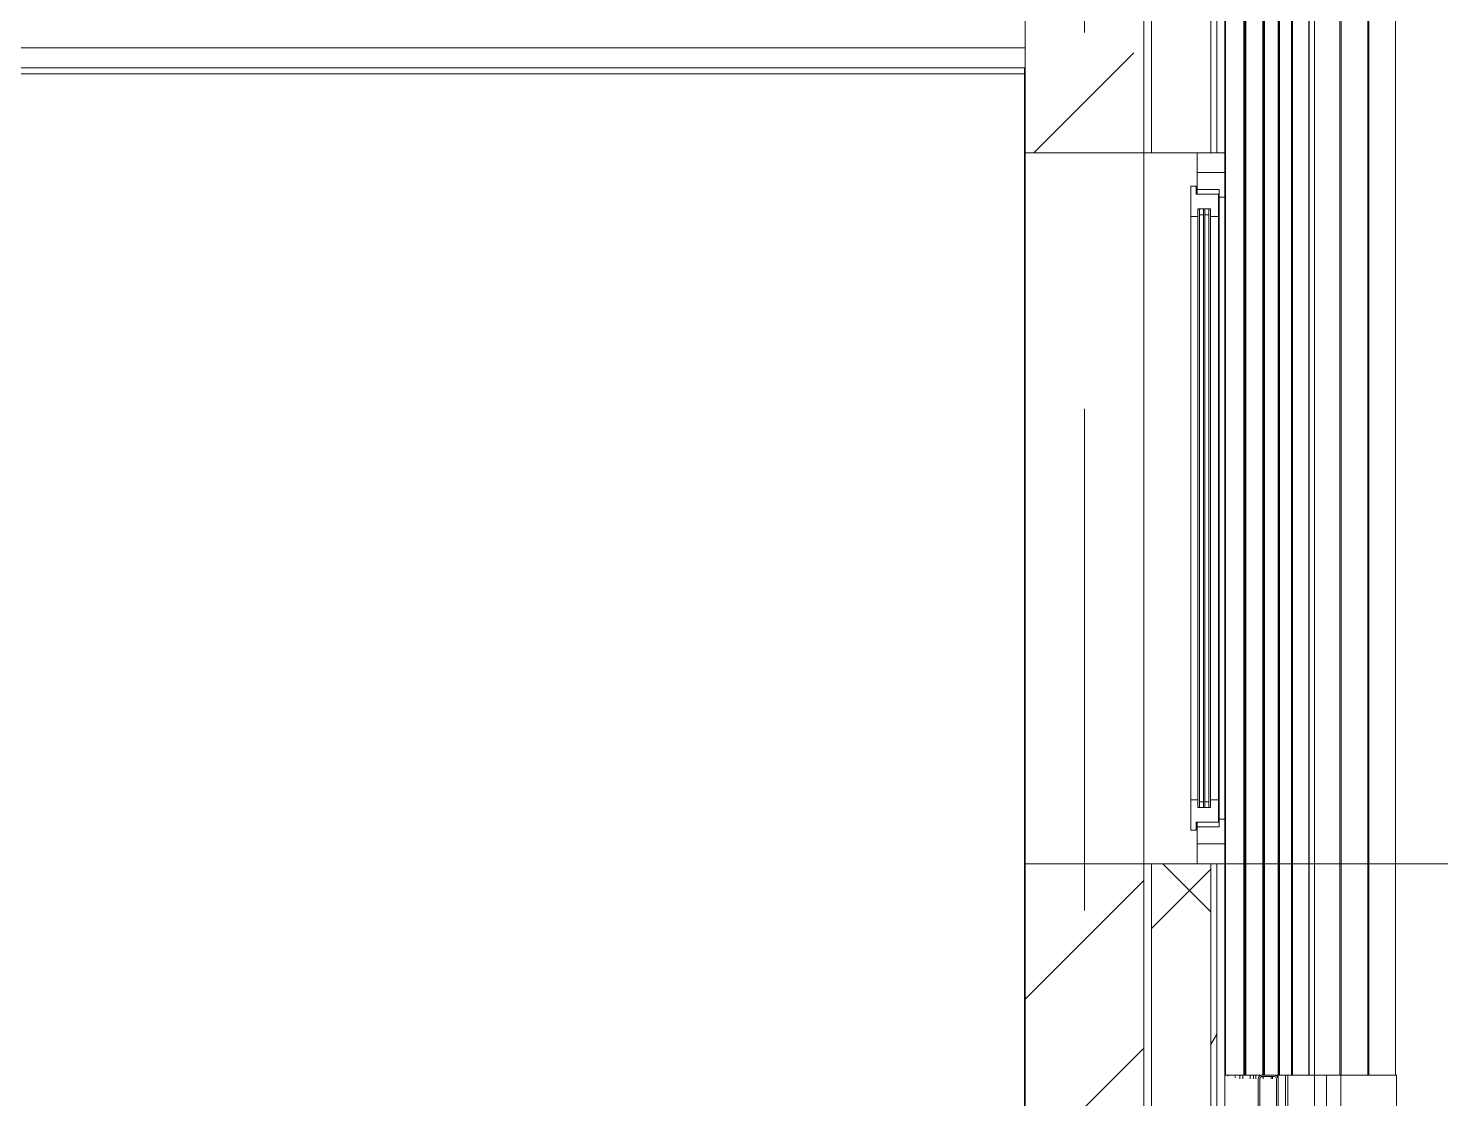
# Model space of a CAD drawing. Header units: millimetres. Extents: x 51154 to 151340, y -24069 to 30962.
# Drawn here: x 126257 to 129834, y 21505 to 24215 of the extents above; entities that cross this region are included whole.
import ezdxf

# ---------------------------------------------------------------- set-up
doc = ezdxf.new("R2010")
doc.units = ezdxf.units.MM
doc.linetypes.add('Осевые', pattern=[6350, 1270, -952.5, 3175, -952.5])
for name, color, linetype, lineweight in [('Высотные отметки', 7, 'Continuous', 9), ('Каркас_Импост', 7, 'Continuous', 9), ('Обобщенные модели', 7, 'Continuous', 9), ('Обобщенные модели-1', 7, 'Continuous', 18), ('Общие ребра', 7, 'Continuous', 9), ('Окна', 7, 'Continuous', 9), ('Окна-1', 7, 'Continuous', 18), ('Остекление', 7, 'Continuous', 9), ('Отделка 1 _4_-1', 7, 'Continuous', 9), ('Отделка 2 _5_-1', 7, 'Continuous', 9), ('Стены', 7, 'Continuous', 9), ('Структура _1_', 7, 'Continuous', 18), ('Термическая_воздушная прослойка _3_-1', 7, 'Continuous', 9), ('Штриховка разреза-2', 7, 'Continuous', 9)]:
    doc.layers.add(name, color=color, linetype=linetype, lineweight=lineweight)
doc.layers.add('Окна-2', color=7, linetype='Continuous', lineweight=9, true_color=0x804000)
doc.layers.add('Оси-3', color=7, linetype='Осевые', lineweight=9, true_color=0xaaaaaa)
pattern_1 = [(0, (99498.54, 6475), (812.8, 203.2), [67.056, -542.544, 67.056, -542.544, -3251.2]), (0, (99498.54, 6475), (812.8, 203.2), [-1219.2, 67.056, -1152.144, 67.056, -542.544, -1422.4]), (0, (99498.54, 6475), (812.8, 203.2), [-3048, 67.056, -339.344, 67.056, -948.944]), (120, (99803.34, 6576.6), (-582.3764, 602.3054), [67.056, -542.544, 67.056, -3793.744]), (120, (99803.34, 6576.6), (-582.3764, 602.3054), [-676.656, -542.544, 67.056, -1152.144, -2032]), (120, (99803.34, 6576.6), (-582.3764, 602.3054), [-2438.4, 67.056, -542.544, 67.056, -1355.344]), (120, (99803.34, 6576.6), (-582.3764, 602.3054), [-3115.056, -339.344, 67.056, -948.944]), (240, (99904.94, 6983), (-230.4236, -805.5054), [67.056, -542.544, 67.056, -542.544, -3251.2]), (240, (99904.94, 6983), (-230.4236, -805.5054), [-1219.2, 67.056, -1152.144, 67.056, -542.544, -1422.4]), (240, (99904.94, 6983), (-230.4236, -805.5054), [-3048, 67.056, -339.344, 67.056, -948.944])]

# ---------------------------------------------------------------- blocks, each defined once
blk = doc.blocks.new('Окно 2-Распашное - Один переплет с многокамерным стеклопакетом - 30674-99 - ОК-1 1200-1800-8276981-Разрез 1-1')
at = {"layer": 'Каркас_Импост'}
for p, q in [((129286.5, 23850), (129216.5, 23850)), ((129216.5, 23850), (129216.5, 23807)), ((129286.5, 23787), (129286.5, 23850)), ((129214.5, 23815), (129200.5, 23815)), ((129200.5, 23815), (129200.5, 23738)), ((129214.5, 23795), (129214.5, 23815)), ((129270.5, 23795), (129214.5, 23795)), ((129216.5, 23807), (129272.5, 23807)), ((129272.5, 23807), (129216.5, 23807)), ((129216.5, 23795), (129216.5, 23807)), ((129270.5, 23738), (129270.5, 23795)), ((129272.5, 23807), (129272.5, 23787)), ((129272.5, 23807), (129272.5, 22193)), ((129272.5, 23787), (129286.5, 23787)), ((129286.5, 23787), (129272.5, 23787)), ((129272.5, 22213), (129272.5, 23787)), ((129286.5, 23787), (129286.5, 22213)), ((129218.5, 23738), (129218.5, 23758)), ((129218.5, 23758), (129250.5, 23758)), ((129250.5, 23758), (129218.5, 23758)), ((129218.5, 22242), (129218.5, 23758)), ((129250.5, 23758), (129250.5, 23738)), ((129250.5, 23758), (129250.5, 22242)), ((129200.5, 23738), (129218.5, 23738)), ((129218.5, 23738), (129200.5, 23738)), ((129200.5, 22262), (129200.5, 23738)), ((129218.5, 23738), (129218.5, 22262)), ((129250.5, 23738), (129270.5, 23738)), ((129250.5, 22262), (129250.5, 23738)), ((129270.5, 23738), (129250.5, 23738)), ((129270.5, 23738), (129270.5, 22262)), ((129218.5, 22262), (129200.5, 22262)), ((129200.5, 22262), (129200.5, 22185)), ((129218.5, 22262), (129200.5, 22262)), ((129218.5, 22242), (129218.5, 22262)), ((129250.5, 22262), (129250.5, 22242)), ((129270.5, 22262), (129250.5, 22262)), ((129270.5, 22262), (129250.5, 22262)), ((129270.5, 22205), (129270.5, 22262)), ((129250.5, 22242), (129218.5, 22242)), ((129250.5, 22242), (129218.5, 22242)), ((129286.5, 22213), (129272.5, 22213)), ((129272.5, 22213), (129272.5, 22193)), ((129286.5, 22213), (129272.5, 22213)), ((129286.5, 22150), (129286.5, 22213)), ((129200.5, 22185), (129214.5, 22185)), ((129214.5, 22185), (129214.5, 22205)), ((129214.5, 22205), (129270.5, 22205)), ((129216.5, 22193), (129216.5, 22205)), ((129272.5, 22193), (129216.5, 22193)), ((129216.5, 22193), (129216.5, 22150)), ((129272.5, 22193), (129216.5, 22193)), ((129216.5, 22150), (129286.5, 22150))]:
    blk.add_line(p, q, dxfattribs=at)
at = {"layer": 'Окна'}
for p, q in [((129286.5, 23787.6), (129286.5, 23161.3)), ((129286.5, 23787), (129286.5, 22857.9)), ((129286.5, 22212.8), (129286.5, 23787)), ((129232.5, 23743), (129222.5, 23743)), ((129222.5, 23743), (129222.5, 22257)), ((129232.5, 22257), (129232.5, 23743)), ((129246.5, 23743), (129236.5, 23743)), ((129236.5, 23743), (129236.5, 22257)), ((129246.5, 22257), (129246.5, 23743)), ((129286.5, 22838.7), (129286.5, 22212.8)), ((129222.5, 22257), (129232.5, 22257)), ((129236.5, 22257), (129246.5, 22257))]:
    blk.add_line(p, q, dxfattribs=at)
at = {"layer": 'Окна-1'}
for p, q in [((129232.5, 23758), (129222.5, 23758)), ((129222.5, 23758), (129222.5, 23743)), ((129232.5, 23743), (129232.5, 23758)), ((129246.5, 23758), (129236.5, 23758)), ((129236.5, 23758), (129236.5, 23743)), ((129246.5, 23743), (129246.5, 23758)), ((129222.5, 23743), (129232.5, 23743)), ((129236.5, 23743), (129246.5, 23743)), ((129232.5, 22257), (129222.5, 22257)), ((129222.5, 22257), (129222.5, 22242)), ((129232.5, 22242), (129232.5, 22257)), ((129246.5, 22257), (129236.5, 22257)), ((129236.5, 22257), (129236.5, 22242)), ((129246.5, 22242), (129246.5, 22257)), ((129222.5, 22242), (129232.5, 22242)), ((129236.5, 22242), (129246.5, 22242))]:
    blk.add_line(p, q, dxfattribs=at)
at = {"layer": 'Окна-2'}
for p, q in [((129286.5, 23900), (129216.5, 23900)), ((129216.5, 23900), (129216.5, 23850)), ((129286.5, 23850), (129286.5, 23900)), ((129216.5, 23850), (129286.5, 23850)), ((129286.5, 23850), (129216.5, 23850)), ((129216.5, 23795), (129216.5, 23850)), ((129286.5, 23850), (129286.5, 22150)), ((129216.5, 22150), (129216.5, 22205)), ((129286.5, 22150), (129216.5, 22150)), ((129216.5, 22150), (129216.5, 22100)), ((129216.5, 22150), (129286.5, 22150)), ((129286.5, 22100), (129286.5, 22150)), ((129216.5, 22100), (129286.5, 22100))]:
    blk.add_line(p, q, dxfattribs=at)
at = {"layer": 'Остекление'}
for p, q in [((129222.5, 23758), (129218.5, 23758)), ((129218.5, 23758), (129218.5, 22242)), ((129222.5, 22242), (129222.5, 23758)), ((129236.5, 23758), (129232.5, 23758)), ((129232.5, 23758), (129232.5, 22242)), ((129236.5, 22242), (129236.5, 23758)), ((129250.5, 23758), (129246.5, 23758)), ((129246.5, 23758), (129246.5, 22242)), ((129250.5, 22242), (129250.5, 23758)), ((129218.5, 22242), (129222.5, 22242)), ((129232.5, 22242), (129236.5, 22242)), ((129246.5, 22242), (129250.5, 22242))]:
    blk.add_line(p, q, dxfattribs=at)
blk = doc.blocks.new('Обвязочная балка 1 - Обвязочная балка 1-1451838-Разрез 1-1')
at = {"layer": 'Обобщенные модели', "flags": 128}
for points in [[(129286.5, 21565), (129303.7, 21565), (129359.6, 21565), (129395.3, 21565), (129409, 21565)], [(129377.3, 21559.2), (129377.2, 21559), (129377, 21558.9), (129376.9, 21558.7), (129376.7, 21558.5), (129376.6, 21558.3), (129376.5, 21558.1), (129376.3, 21557.9), (129376.2, 21557.6), (129376.1, 21557.4), (129376, 21557.2), (129376, 21557), (129375.9, 21556.7), (129375.8, 21556.5), (129375.8, 21556.3), (129375.7, 21556), (129375.7, 21555.8)], [(129381.7, 21561.1), (129381.4, 21561.1), (129381.2, 21561), (129381, 21561), (129380.7, 21561), (129380.5, 21560.9), (129380.2, 21560.9), (129380, 21560.8), (129379.8, 21560.8), (129379.5, 21560.7), (129379.3, 21560.6)], [(129414.4, 21564.6), (129414.8, 21564.5), (129415.1, 21564.4), (129415.5, 21564.2), (129415.9, 21564), (129416.2, 21563.9)], [(129420.4, 21559.7), (129420.6, 21559.4), (129420.8, 21559), (129420.9, 21558.6), (129421.1, 21558.2), (129421.2, 21557.9)]]:
    blk.add_lwpolyline(points, dxfattribs=at)
at = {"layer": 'Обобщенные модели-1'}
for p, q in [((129371.6, 21555), (129371.6, 21455)), ((129375.6, 21455), (129375.6, 21555)), ((129411.6, 21565), (129381.6, 21565)), ((129381.7, 21561.1), (129411.6, 21561.1)), ((129417.6, 21555), (129417.6, 21455)), ((129421.6, 21455), (129421.6, 21555))]:
    blk.add_line(p, q, dxfattribs=at)
for centre, radius, start, end in [((129381.6, 21555), 10, 90, 180), ((129381.7, 21555), 6.06, 90, 180), ((129411.6, 21555), 10, 0, 90), ((129411.6, 21555), 6.06, 360, 90)]:
    blk.add_arc(centre, radius, start, end, dxfattribs=at)
blk = doc.blocks.new('Профиль ламели389 - Профиль ламели-1573201-Разрез 1-1')
at = {"layer": 'Обобщенные модели'}
for p, q in [((129514.2, 21565), (129514.2, 26140.4)), ((129514.2, 21565), (129514.2, 26140.4)), ((129514.2, 21565), (129514.2, 26140.4)), ((129578.3, 26140), (129578.3, 21565)), ((129578.3, 21565), (129578.3, 26140)), ((129578.3, 21565), (129578.3, 26140)), ((129581.2, 21565), (129581.2, 26140)), ((129581.2, 21565), (129581.2, 26140)), ((129648.6, 21565), (129648.6, 26140)), ((129648.6, 21565), (129648.6, 26140)), ((129651.5, 21565), (129651.5, 26140)), ((129651.5, 21565), (129651.5, 26140)), ((129718.9, 21565), (129718.9, 26140)), ((129718.9, 21565), (129718.9, 26140)), ((129421.6, 21565), (129440.8, 21565)), ((129421.6, 21565), (129421.6, 21445)), ((129514.2, 21565), (129437.6, 21565)), ((129440.8, 21565), (129514.2, 21565)), ((129440.8, 21445), (129440.8, 21565)), ((129446.6, 21565), (129446.6, 21445)), ((129544.6, 21565), (129448.3, 21565)), ((129448.3, 21565), (129514.1, 21565)), ((129514, 21565), (129448.6, 21565)), ((129448.6, 21565), (129580.7, 21565)), ((129511.8, 21565), (129448.6, 21565)), ((129448.6, 21565), (129511.8, 21565)), ((129578.8, 21565), (129513.7, 21565)), ((129514.2, 21565), (129544.6, 21565)), ((129514.2, 21445), (129514.2, 21565)), ((129514.2, 21445), (129514.2, 21565)), ((129544.6, 21445), (129544.6, 21565)), ((129544.6, 21445), (129544.6, 21565)), ((129580.7, 21565), (129578.3, 21565)), ((129580.7, 21565), (129721.6, 21565)), ((129580.7, 21445), (129580.7, 21565)), ((129580.7, 21445), (129580.7, 21565)), ((129580.7, 21445), (129580.7, 21565)), ((129721.6, 21445), (129721.6, 21565))]:
    blk.add_line(p, q, dxfattribs=at)
blk = doc.blocks.new('Профиль ламели777 - Профиль ламели-1722599-Разрез 1-1')
at = {"layer": 'Обобщенные модели'}
for p, q in [((129288.2, 21565), (129288.2, 26140)), ((129286.5, 21565), (129289.4, 21565)), ((129319.4, 21565), (129286.6, 21565)), ((129335.3, 21565), (129288.2, 21565)), ((129288.5, 21565), (129335.4, 21565)), ((129290.1, 21565), (129319.9, 21565))]:
    blk.add_line(p, q, dxfattribs=at)
blk = doc.blocks.new('Профиль ламели778 - Профиль ламели-1722869-Разрез 1-1')
at = {"layer": 'Обобщенные модели'}
for p, q in [((129335.3, 21565), (129335.3, 26140)), ((129337, 21565), (129337, 26140)), ((129338.3, 21565), (129338.3, 26140)), ((129338.5, 21565), (129338.5, 26140)), ((129340.3, 21565), (129340.3, 26140)), ((129334.6, 21565), (129286.3, 21565)), ((129286.4, 21565), (129334.7, 21565)), ((129334.2, 21565), (129286.4, 21565)), ((129286.4, 21565), (129332.9, 21565)), ((129286.5, 21565), (129341.3, 21565)), ((129371.4, 21565), (129286.5, 21565)), ((129286.5, 21565), (129383.2, 21565)), ((129337.9, 21565), (129286.5, 21565)), ((129332.9, 21565), (129337.9, 21565)), ((129383.2, 21565), (129340.3, 21565)), ((129341.9, 21565), (129371.9, 21565))]:
    blk.add_line(p, q, dxfattribs=at)
blk = doc.blocks.new('Профиль ламели779 - Профиль ламели-1723139-Разрез 1-1')
at = {"layer": 'Обобщенные модели'}
for p, q in [((129383.2, 21565), (129383.2, 26140)), ((129384.7, 21565), (129384.7, 26140)), ((129385.9, 21565), (129385.9, 26140)), ((129385.9, 21565), (129385.9, 26140)), ((129386, 21565), (129386, 26140)), ((129387.4, 21565), (129387.4, 26140)), ((129286.5, 21565), (129294.2, 21565)), ((129294.2, 21565), (129313.2, 21565)), ((129294.2, 21565), (129294.2, 21561.9)), ((129382.3, 21565), (129309, 21565)), ((129313.2, 21565), (129388.3, 21565)), ((129313.2, 21562), (129313.2, 21565)), ((129313.2, 21557.8), (129313.2, 21560.7)), ((129319.7, 21565), (129382.7, 21565)), ((129382.6, 21565), (129320, 21565)), ((129320.3, 21565), (129380.8, 21565)), ((129418.5, 21565), (129320.4, 21565)), ((129385.1, 21565), (129320.4, 21565)), ((129320.8, 21565), (129421.8, 21565)), ((129380.8, 21565), (129385.1, 21565)), ((129419.8, 21565), (129387, 21565)), ((129388.9, 21565), (129418.9, 21565))]:
    blk.add_line(p, q, dxfattribs=at)
blk = doc.blocks.new('Профиль ламели780 - Профиль ламели-1723409-Разрез 1-1')
at = {"layer": 'Обобщенные модели'}
for p, q in [((129421.8, 21565), (129421.8, 26140)), ((129423, 21565), (129423, 26140)), ((129424.1, 21565), (129424.1, 26140)), ((129425.3, 21565), (129425.3, 26140)), ((129425.4, 21565), (129425.4, 26140)), ((129324.5, 21565), (129332.1, 21565)), ((129324.5, 21555), (129324.5, 21565)), ((129332.1, 21565), (129351.1, 21565)), ((129332.1, 21565), (129332.1, 21555)), ((129421, 21565), (129347.1, 21565)), ((129351.1, 21565), (129426.1, 21565)), ((129351.1, 21555), (129351.1, 21565)), ((129357.8, 21565), (129422.9, 21565)), ((129421.2, 21565), (129358, 21565)), ((129358.3, 21565), (129419.4, 21565)), ((129407.2, 21565), (129358.4, 21565)), ((129423, 21565), (129358.5, 21565)), ((129358.7, 21565), (129455.5, 21565)), ((129455.4, 21565), (129409, 21565)), ((129419.4, 21565), (129423, 21565)), ((129455.4, 21565), (129424.9, 21565)), ((129426.5, 21565), (129455.4, 21565))]:
    blk.add_line(p, q, dxfattribs=at)
blk = doc.blocks.new('Профиль ламели781 - Профиль ламели-1723679-Разрез 1-1')
at = {"layer": 'Обобщенные модели'}
for p, q in [((129455.4, 21565), (129455.4, 26140)), ((129456.5, 21565), (129456.5, 26140)), ((129457.3, 21565), (129457.3, 26140)), ((129458.3, 21565), (129458.3, 26140)), ((129359, 21565), (129365.1, 21565)), ((129359, 21555), (129359, 21565)), ((129365.1, 21565), (129384.2, 21565)), ((129365.1, 21565), (129365.1, 21555)), ((129454.9, 21565), (129380.3, 21565)), ((129384.2, 21565), (129456.7, 21565)), ((129384.2, 21555), (129384.2, 21561.1)), ((129391, 21565), (129456.3, 21565)), ((129455, 21565), (129391.3, 21565)), ((129489.2, 21565), (129391.5, 21565)), ((129391.5, 21565), (129453, 21565)), ((129455.9, 21565), (129391.6, 21565)), ((129391.8, 21565), (129456.7, 21565)), ((129453, 21565), (129455.9, 21565)), ((129499.2, 21565), (129457.9, 21565)), ((129458.4, 21565), (129499.2, 21565)), ((129459.2, 21565), (129489.5, 21565))]:
    blk.add_line(p, q, dxfattribs=at)
blk = doc.blocks.new('Профиль ламели783 - Профиль ламели-1724219-Разрез 1-1')
at = {"layer": 'Обобщенные модели'}
for p, q in [((129499.2, 21565), (129499.2, 26140)), ((129499.7, 21565), (129499.7, 26140)), ((129500.1, 21565), (129500.1, 26140)), ((129500.6, 21565), (129500.6, 26140)), ((129404.5, 21565), (129407.6, 21565)), ((129404.5, 21555), (129404.5, 21561.1)), ((129407.6, 21561.1), (129407.6, 21555)), ((129409, 21565), (129426.8, 21565)), ((129498.9, 21565), (129423.2, 21565)), ((129426.8, 21565), (129500.9, 21565)), ((129433.9, 21565), (129499.6, 21565)), ((129514.2, 21565), (129434.1, 21565)), ((129498.8, 21565), (129434.2, 21565)), ((129434.3, 21565), (129496.8, 21565)), ((129498.2, 21565), (129434.4, 21565)), ((129434.5, 21565), (129514.2, 21565)), ((129514.2, 21565), (129500.1, 21565)), ((129501.1, 21565), (129514.2, 21565)), ((129578.3, 21565), (129581.2, 21565)), ((129648.6, 21565), (129651.5, 21565))]:
    blk.add_line(p, q, dxfattribs=at)

msp = doc.modelspace()

# ---------------------------------------------------------------- hatches: boundary and pattern name
at = {"layer": 'Штриховка разреза-2'}
h = msp.add_hatch(dxfattribs=at)
h.set_pattern_fill('FP_2', color=256, style=0, pattern_type=2)
h.set_pattern_definition([(45, (99498.54, 6475), (-424.264, 424.264), [600, -100, 20, -100]), (45, (99498.54, 6899), (-424.264, 424.264), [])])
h.paths.add_polyline_path([(129027.3, 20650), (129081.6, 20650), (129081.6, 22100), (128781.6, 22100), (128781.6, 20650)], flags=0)
h.paths.add_polyline_path([(129027.3, 23900), (129081.6, 23900), (129081.6, 24850), (128781.6, 24850), (128781.6, 23900)], flags=0)
h.paths.add_polyline_path([(129081.6, 25100), (129081.6, 26500), (128781.6, 26500), (128781.6, 25100), (129027.3, 25100)], flags=0)
h = msp.add_hatch(dxfattribs=at)
h.set_pattern_fill('FP_4', color=256, style=0, pattern_type=2)
h.set_pattern_definition(pattern_1)
h.paths.add_polyline_path([(129101.5, 12500), (129101.5, 17900), (129081.5, 17900), (129081.5, 12500)], flags=0)
h.paths.add_polyline_path([(129081.5, 19700), (129101.5, 19700), (129101.5, 22100), (129081.5, 22100), (129081.5, 19828.2)], flags=0)
h.paths.add_polyline_path([(129081.5, 23900), (129101.5, 23900), (129101.5, 26500), (129081.5, 26500), (129081.5, 23916)], flags=0)
h = msp.add_hatch(dxfattribs=at)
h.set_pattern_fill('FP_5', color=256, style=0, pattern_type=2)
h.set_pattern_definition([(45, (99498.5, 6475), (-707.107, 707.107), []), (135, (99498.5, 6475), (-707.107, -707.107), [])])
h.paths.add_polyline_path([(129251.5, 12500), (129251.5, 17900), (129101.5, 17900), (129101.5, 12500)], flags=0)
h.paths.add_polyline_path([(129251.5, 19700), (129251.5, 22100), (129101.5, 22100), (129101.5, 19700)], flags=0)
h.paths.add_polyline_path([(129251.5, 23900), (129251.5, 26500), (129101.5, 26500), (129101.5, 23900)], flags=0)
h = msp.add_hatch(dxfattribs=at)
h.set_pattern_fill('FP_4', color=256, style=0, pattern_type=2)
h.set_pattern_definition(pattern_1)
h.paths.add_polyline_path([(129251.5, 12500), (129266.5, 12500), (129266.5, 17900), (129251.5, 17900), (129251.5, 13015.1)], flags=0)
h.paths.add_polyline_path([(129251.5, 19700), (129266.5, 19700), (129266.5, 22100), (129251.5, 22100), (129251.5, 19828.2)], flags=0)
h.paths.add_polyline_path([(129266.5, 23900), (129266.5, 26500), (129251.5, 26500), (129251.5, 23900)], flags=0)

# ---------------------------------------------------------------- linework, layer by layer
at = {"layer": 'Высотные отметки'}
msp.add_line((128953.1, 22100), (129950.7, 22100), dxfattribs=at)
at = {"layer": 'Общие ребра'}
for p, q in [((129101.5, 23900), (129101.5, 26500)), ((129251.5, 23900), (129251.5, 26500)), ((129266.5, 23900), (129266.5, 26500)), ((128781.6, 24115), (128779.6, 24115)), ((128781.6, 24115), (128779.6, 24115)), ((128781.6, 24100), (128781.6, 24115)), ((128781.6, 24100), (128781.6, 23900)), ((128781.6, 23900), (128781.6, 24100)), ((128781.6, 22100), (128781.6, 21000)), ((128781.6, 21000), (128781.6, 22100)), ((129101.5, 19700), (129101.5, 22100)), ((129251.5, 19700), (129251.5, 22100)), ((129266.5, 19700), (129266.5, 22100))]:
    msp.add_line(p, q, dxfattribs=at)
at = {"layer": 'Оси-3'}
msp.add_line((128931.6, -22468.7), (128931.6, 29000), dxfattribs=at)
at = {"layer": 'Отделка 1 _4_-1'}
for p, q in [((129081.5, 26500), (129081.5, 23900)), ((129081.5, 23900), (129101.5, 23900)), ((129251.5, 23900), (129266.5, 23900)), ((129081.5, 22100), (129081.5, 19700)), ((129101.5, 22100), (129081.5, 22100)), ((129266.5, 22100), (129251.5, 22100))]:
    msp.add_line(p, q, dxfattribs=at)
at = {"layer": 'Отделка 2 _5_-1'}
for p, q in [((129286.5, 23900), (129286.5, 26500)), ((119358.6, 24100), (128779.6, 24100)), ((129266.5, 23900), (129286.5, 23900)), ((129286.5, 22100), (129266.5, 22100)), ((129286.5, 19700), (129286.5, 22100))]:
    msp.add_line(p, q, dxfattribs=at)
at = {"layer": 'Стены'}
for p, q in [((128781.6, 20900), (128781.6, 24850)), ((128781.6, 20900), (128781.6, 24850)), ((128779.6, 24100), (119358.6, 24100)), ((128779.6, 21000), (128779.6, 24100)), ((128781.6, 23900), (128779.6, 23900)), ((128781.6, 23900), (128779.6, 23900)), ((128779.6, 22100), (128779.6, 23900)), ((128779.6, 22100), (128779.6, 23900)), ((128781.6, 22100), (128781.6, 23900)), ((128781.6, 22100), (128781.6, 23900)), ((128781.6, 22100), (128781.6, 23900)), ((128781.6, 22100), (128781.6, 23900)), ((129081.6, 23900), (128781.6, 23900)), ((129081.6, 23900), (128781.6, 23900)), ((129081.6, 23900), (128781.6, 23900)), ((129081.6, 23900), (128781.6, 23900)), ((129081.6, 23900), (128781.6, 23900)), ((129081.6, 23900), (128781.6, 23900)), ((129081.5, 22100), (129081.5, 23900)), ((129286.5, 23900), (129081.5, 23900)), ((129286.5, 23900), (129081.5, 23900)), ((129286.5, 23900), (129081.5, 23900)), ((129286.5, 23900), (129081.5, 23900)), ((129286.5, 23900), (129081.5, 23900)), ((129286.5, 23900), (129081.5, 23900)), ((129081.6, 23900), (129081.6, 22100)), ((129286.5, 23900), (129286.5, 22100)), ((129286.5, 23900), (129286.5, 22100)), ((129286.5, 23900), (129286.5, 22100)), ((129286.5, 23900), (129286.5, 22100)), ((129286.5, 23900), (129286.5, 22100)), ((129286.5, 23900), (129286.5, 22100)), ((128779.6, 22100), (128781.6, 22100)), ((128781.6, 22100), (128779.6, 22100)), ((129081.6, 22100), (128781.6, 22100)), ((128781.6, 22100), (129081.6, 22100)), ((128781.6, 22100), (129081.6, 22100)), ((128781.6, 22100), (129081.6, 22100)), ((129081.6, 22100), (128781.6, 22100)), ((129081.6, 22100), (128781.6, 22100)), ((129081.5, 22100), (129286.5, 22100)), ((129081.5, 22100), (129286.5, 22100)), ((129081.5, 22100), (129286.5, 22100)), ((129081.5, 22100), (129286.5, 22100)), ((129081.5, 22100), (129286.5, 22100)), ((129081.5, 22100), (129286.5, 22100))]:
    msp.add_line(p, q, dxfattribs=at)
at = {"layer": 'Структура _1_'}
for p, q in [((128781.6, 24850), (128781.6, 24100)), ((129081.6, 23900), (129081.6, 24850)), ((128781.6, 24165), (119356.6, 24165)), ((128781.6, 24115), (128781.6, 24165)), ((128779.6, 24115), (119358.6, 24115)), ((128779.6, 24115), (128779.6, 24100)), ((128781.6, 24100), (128781.6, 24115)), ((128779.6, 24100), (128779.6, 23900)), ((128779.6, 23900), (128781.6, 23900)), ((128781.6, 23900), (129081.6, 23900)), ((128781.6, 22100), (128779.6, 22100)), ((128779.6, 22100), (128779.6, 21000)), ((129081.6, 22100), (128781.6, 22100)), ((129081.6, 20650), (129081.6, 22100))]:
    msp.add_line(p, q, dxfattribs=at)
at = {"layer": 'Термическая_воздушная прослойка _3_-1'}
for p, q in [((129101.5, 23900), (129251.5, 23900)), ((129251.5, 22100), (129101.5, 22100))]:
    msp.add_line(p, q, dxfattribs=at)

# ---------------------------------------------------------------- block references
at = {"layer": 'Обобщенные модели'}
for name in ['Профиль ламели777 - Профиль ламели-1722599-Разрез 1-1', 'Профиль ламели778 - Профиль ламели-1722869-Разрез 1-1', 'Профиль ламели779 - Профиль ламели-1723139-Разрез 1-1', 'Профиль ламели780 - Профиль ламели-1723409-Разрез 1-1', 'Профиль ламели781 - Профиль ламели-1723679-Разрез 1-1', 'Профиль ламели783 - Профиль ламели-1724219-Разрез 1-1', 'Профиль ламели389 - Профиль ламели-1573201-Разрез 1-1', 'Обвязочная балка 1 - Обвязочная балка 1-1451838-Разрез 1-1']:
    msp.add_blockref(name, (0, 0), dxfattribs=at)
at = {"layer": 'Окна'}
msp.add_blockref('Окно 2-Распашное - Один переплет с многокамерным стеклопакетом - 30674-99 - ОК-1 1200-1800-8276981-Разрез 1-1', (0, 0), dxfattribs=at)

doc.saveas('drawing.dxf')
